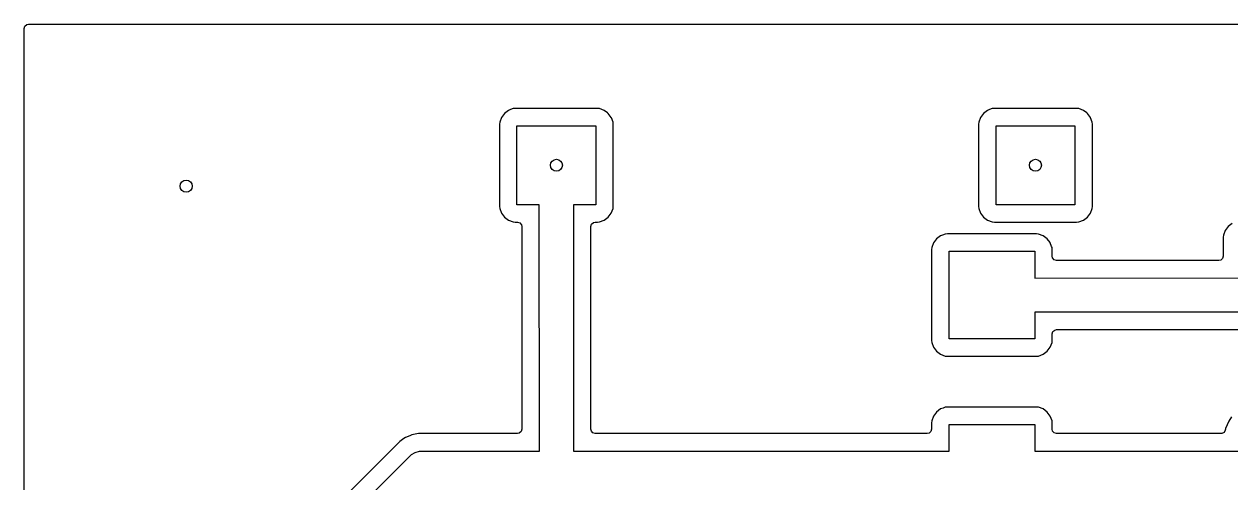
# Model space of a CAD drawing. Extents: x 0.01 to 2.39, y 0.01 to 1.59.
# Drawn here: x 0.014 to 1.399, y 1.059 to 1.586 of the extents above; entities that cross this region are included whole.
import ezdxf

# ---------------------------------------------------------------- set-up
doc = ezdxf.new("R2010")
doc.units = 0
doc.header["$MEASUREMENT"] = 0
doc.layers.add('BLACK', color=7, linetype='CONTINUOUS')

msp = doc.modelspace()

# ---------------------------------------------------------------- linework, layer by layer
at = {"layer": 'BLACK', "linetype": 'CONTINUOUS'}
for p, q in [((0.014, 1.5811), (0.0147, 1.5838)), ((0.014, 0.9569), (0.014, 1.5811)), ((0.0147, 1.5838), (0.0169, 1.5856)), ((0.0169, 1.5856), (0.0189, 1.586)), ((0.0189, 1.586), (2.3811, 1.586)), ((0.5654, 1.4836), (0.562, 1.479)), ((0.57, 1.487), (0.5654, 1.4836)), ((0.5724, 1.4879), (0.57, 1.487)), ((0.57, 1.487), (0.57, 1.487)), ((0.57, 1.487), (0.57, 1.487)), ((0.5754, 1.4891), (0.5724, 1.4879)), ((0.5778, 1.4893), (0.5754, 1.4891)), ((0.5754, 1.4891), (0.5754, 1.4891)), ((0.6722, 1.4893), (0.5778, 1.4893)), ((0.5778, 1.4893), (0.5778, 1.4893)), ((0.5778, 1.4893), (0.5778, 1.4893)), ((0.6746, 1.4891), (0.6722, 1.4893)), ((0.6722, 1.4893), (0.6722, 1.4893)), ((0.6722, 1.4893), (0.6722, 1.4893)), ((0.68, 1.487), (0.6746, 1.4891)), ((0.6746, 1.4891), (0.6746, 1.4891)), ((0.6746, 1.4891), (0.6746, 1.4891)), ((0.6838, 1.4841), (0.68, 1.487)), ((0.68, 1.487), (0.68, 1.487)), ((0.68, 1.487), (0.68, 1.487)), ((0.6846, 1.4836), (0.6838, 1.4841)), ((0.688, 1.479), (0.6846, 1.4836)), ((1.1154, 1.4836), (1.112, 1.479)), ((1.12, 1.487), (1.1154, 1.4836)), ((1.1224, 1.4879), (1.12, 1.487)), ((1.12, 1.487), (1.12, 1.487)), ((1.12, 1.487), (1.12, 1.487)), ((1.1254, 1.4891), (1.1224, 1.4879)), ((1.1278, 1.4893), (1.1254, 1.4891)), ((1.1254, 1.4891), (1.1254, 1.4891)), ((1.2222, 1.4893), (1.1278, 1.4893)), ((1.1278, 1.4893), (1.1278, 1.4893)), ((1.1278, 1.4893), (1.1278, 1.4893)), ((1.2246, 1.4891), (1.2222, 1.4893)), ((1.2222, 1.4893), (1.2222, 1.4893)), ((1.2222, 1.4893), (1.2222, 1.4893)), ((1.23, 1.487), (1.2246, 1.4891)), ((1.2246, 1.4891), (1.2246, 1.4891)), ((1.2246, 1.4891), (1.2246, 1.4891)), ((1.2338, 1.4841), (1.23, 1.487)), ((1.23, 1.487), (1.23, 1.487)), ((1.23, 1.487), (1.23, 1.487)), ((1.2346, 1.4836), (1.2338, 1.4841)), ((1.238, 1.479), (1.2346, 1.4836)), ((0.56, 1.4736), (0.5597, 1.4712)), ((0.5597, 1.4712), (0.5597, 1.3768)), ((0.562, 1.479), (0.56, 1.4736)), ((0.56, 1.4736), (0.56, 1.4736)), ((0.562, 1.479), (0.562, 1.479)), ((0.5797, 1.3787), (0.5797, 1.4693)), ((0.5797, 1.4693), (0.6703, 1.4693)), ((0.6703, 1.4693), (0.6703, 1.3787)), ((0.6883, 1.4783), (0.688, 1.479)), ((0.69, 1.4736), (0.6883, 1.4783)), ((0.6903, 1.4712), (0.69, 1.4736)), ((0.69, 1.4736), (0.69, 1.4736)), ((0.6903, 1.3768), (0.6903, 1.4712)), ((0.6903, 1.4712), (0.6903, 1.4712)), ((1.11, 1.4736), (1.1097, 1.4712)), ((1.1097, 1.4712), (1.1097, 1.3768)), ((1.112, 1.479), (1.11, 1.4736)), ((1.11, 1.4736), (1.11, 1.4736)), ((1.112, 1.479), (1.112, 1.479)), ((1.1297, 1.3787), (1.1297, 1.4693)), ((1.1297, 1.4693), (1.2203, 1.4693)), ((1.2203, 1.4693), (1.2203, 1.3787)), ((1.2383, 1.4783), (1.238, 1.479)), ((1.24, 1.4736), (1.2383, 1.4783)), ((1.2403, 1.4712), (1.24, 1.4736)), ((1.24, 1.4736), (1.24, 1.4736)), ((1.2403, 1.3768), (1.2403, 1.4712)), ((1.2403, 1.4712), (1.2403, 1.4712)), ((0.5597, 1.3768), (0.56, 1.3744)), ((0.56, 1.3744), (0.56, 1.3744)), ((0.56, 1.3744), (0.562, 1.369)), ((0.6053, 1.3787), (0.5797, 1.3787)), ((0.6055, 1.0959), (0.6053, 1.3787)), ((0.6703, 1.3787), (0.6446, 1.3787)), ((0.6446, 1.3787), (0.6447, 1.3394)), ((0.688, 1.369), (0.69, 1.3744)), ((0.69, 1.3744), (0.6903, 1.3768)), ((0.69, 1.3744), (0.69, 1.3744)), ((0.6903, 1.3768), (0.6903, 1.3768)), ((1.1097, 1.3768), (1.11, 1.3744)), ((1.11, 1.3744), (1.11, 1.3744)), ((1.11, 1.3744), (1.112, 1.369)), ((1.2203, 1.3787), (1.1297, 1.3787)), ((1.238, 1.369), (1.24, 1.3744)), ((1.24, 1.3744), (1.2403, 1.3768)), ((1.24, 1.3744), (1.24, 1.3744)), ((1.2403, 1.3768), (1.2403, 1.3768)), ((0.562, 1.369), (0.562, 1.369)), ((0.562, 1.369), (0.5654, 1.3644)), ((0.5654, 1.3644), (0.57, 1.361)), ((0.57, 1.361), (0.57, 1.361)), ((0.57, 1.361), (0.5754, 1.359)), ((0.5754, 1.359), (0.5754, 1.359)), ((0.5754, 1.359), (0.5778, 1.3587)), ((0.5778, 1.3587), (0.5778, 1.3587)), ((0.5778, 1.3587), (0.5803, 1.3587)), ((0.5803, 1.3587), (0.583, 1.3579)), ((0.583, 1.3579), (0.5848, 1.3558)), ((0.6655, 1.3564), (0.6676, 1.3583)), ((0.6676, 1.3583), (0.6697, 1.3587)), ((0.6697, 1.3587), (0.6722, 1.3587)), ((0.6722, 1.3587), (0.6746, 1.359)), ((0.6746, 1.359), (0.68, 1.361)), ((0.6746, 1.359), (0.6746, 1.359)), ((0.68, 1.361), (0.6846, 1.3644)), ((0.68, 1.361), (0.68, 1.361)), ((0.6846, 1.3644), (0.688, 1.369)), ((0.688, 1.369), (0.688, 1.369)), ((1.112, 1.369), (1.112, 1.369)), ((1.112, 1.369), (1.1154, 1.3644)), ((1.1154, 1.3644), (1.12, 1.361)), ((1.12, 1.361), (1.12, 1.361)), ((1.12, 1.361), (1.1254, 1.359)), ((1.1254, 1.359), (1.1254, 1.359)), ((1.1254, 1.359), (1.1278, 1.3587)), ((1.1278, 1.3587), (1.1278, 1.3587)), ((1.1278, 1.3587), (1.2222, 1.3587)), ((1.2222, 1.3587), (1.2246, 1.359)), ((1.2246, 1.359), (1.23, 1.361)), ((1.2246, 1.359), (1.2246, 1.359)), ((1.23, 1.361), (1.2346, 1.3644)), ((1.23, 1.361), (1.23, 1.361)), ((1.2346, 1.3644), (1.238, 1.369)), ((1.238, 1.369), (1.238, 1.369)), ((0.5848, 1.3558), (0.5853, 1.3538)), ((0.5853, 1.3538), (0.5853, 1.1209)), ((0.6647, 1.3538), (0.6655, 1.3564)), ((0.6647, 1.1209), (0.6647, 1.3538)), ((1.0684, 1.3438), (1.0661, 1.343)), ((1.0715, 1.345), (1.0684, 1.3438)), ((1.0739, 1.3452), (1.0715, 1.345)), ((1.0715, 1.345), (1.0715, 1.345)), ((1.1761, 1.3452), (1.0739, 1.3452)), ((1.0739, 1.3452), (1.0739, 1.3452)), ((1.0739, 1.3452), (1.0739, 1.3452)), ((1.1785, 1.345), (1.1761, 1.3452)), ((1.1761, 1.3452), (1.1761, 1.3452)), ((1.1761, 1.3452), (1.1761, 1.3452)), ((1.1839, 1.343), (1.1785, 1.345)), ((1.1785, 1.345), (1.1785, 1.345)), ((1.1785, 1.345), (1.1785, 1.345)), ((1.3929, 1.3491), (1.3909, 1.3437)), ((1.3963, 1.3537), (1.3929, 1.3491)), ((1.3929, 1.3491), (1.3929, 1.3491)), ((1.4009, 1.3571), (1.3963, 1.3537)), ((0.6447, 1.3394), (0.6446, 1.3375)), ((0.6446, 1.3375), (0.6447, 1.0957)), ((1.058, 1.3349), (1.056, 1.3295)), ((1.0615, 1.3395), (1.058, 1.3349)), ((1.058, 1.3349), (1.058, 1.3349)), ((1.0661, 1.343), (1.0615, 1.3395)), ((1.0661, 1.343), (1.0661, 1.343)), ((1.0661, 1.343), (1.0661, 1.343)), ((1.1885, 1.3395), (1.1839, 1.343)), ((1.1839, 1.343), (1.1839, 1.343)), ((1.1839, 1.343), (1.1839, 1.343)), ((1.1917, 1.3352), (1.1885, 1.3395)), ((1.192, 1.3349), (1.1917, 1.3352)), ((1.1935, 1.3308), (1.192, 1.3349)), ((1.194, 1.3295), (1.1935, 1.3308)), ((1.3909, 1.3437), (1.3906, 1.3413)), ((1.3906, 1.3413), (1.3906, 1.3197)), ((1.3909, 1.3437), (1.3909, 1.3437)), ((1.056, 1.3295), (1.0558, 1.3271)), ((1.0558, 1.3271), (1.0558, 1.2229)), ((1.056, 1.3295), (1.056, 1.3295)), ((1.0758, 1.2248), (1.0758, 1.3252)), ((1.0758, 1.3252), (1.1742, 1.3252)), ((1.1742, 1.3252), (1.1742, 1.2945)), ((1.1942, 1.3271), (1.194, 1.3295)), ((1.194, 1.3295), (1.194, 1.3295)), ((1.1942, 1.3197), (1.1942, 1.3271)), ((1.1942, 1.3271), (1.1942, 1.3271)), ((1.1947, 1.3176), (1.1942, 1.3197)), ((1.1965, 1.3155), (1.1947, 1.3176)), ((1.3898, 1.317), (1.3877, 1.3152)), ((1.3906, 1.3197), (1.3898, 1.317)), ((1.1992, 1.3147), (1.1965, 1.3155)), ((1.3856, 1.3147), (1.1992, 1.3147)), ((1.3877, 1.3152), (1.3856, 1.3147)), ((1.1742, 1.2945), (1.4106, 1.2947)), ((1.4275, 1.2555), (1.1742, 1.2553)), ((1.1742, 1.2553), (1.1742, 1.2248)), ((1.1942, 1.2303), (1.195, 1.233)), ((1.195, 1.233), (1.1971, 1.2348)), ((1.1971, 1.2348), (1.1992, 1.2353)), ((1.1992, 1.2353), (1.4289, 1.2353)), ((1.0558, 1.2229), (1.056, 1.2205)), ((1.056, 1.2205), (1.056, 1.2205)), ((1.056, 1.2205), (1.058, 1.2151)), ((1.1742, 1.2248), (1.0758, 1.2248)), ((1.192, 1.2151), (1.194, 1.2205)), ((1.194, 1.2205), (1.1942, 1.2229)), ((1.194, 1.2205), (1.194, 1.2205)), ((1.1942, 1.2229), (1.1942, 1.2303)), ((1.1942, 1.2229), (1.1942, 1.2229)), ((1.058, 1.2151), (1.058, 1.2151)), ((1.058, 1.2151), (1.0615, 1.2105)), ((1.0615, 1.2105), (1.0661, 1.207)), ((1.0661, 1.207), (1.0661, 1.207)), ((1.0661, 1.207), (1.0715, 1.205)), ((1.1785, 1.205), (1.1839, 1.207)), ((1.1839, 1.207), (1.1885, 1.2105)), ((1.1839, 1.207), (1.1839, 1.207)), ((1.1885, 1.2105), (1.192, 1.2151)), ((1.192, 1.2151), (1.192, 1.2151)), ((1.0715, 1.205), (1.0715, 1.205)), ((1.0715, 1.205), (1.0739, 1.2048)), ((1.0739, 1.2048), (1.0739, 1.2048)), ((1.0739, 1.2048), (1.1761, 1.2048)), ((1.1761, 1.2048), (1.1785, 1.205)), ((1.1785, 1.205), (1.1785, 1.205)), ((1.058, 1.1361), (1.056, 1.1307)), ((1.0615, 1.1407), (1.058, 1.1361)), ((1.058, 1.1361), (1.058, 1.1361)), ((1.0661, 1.1442), (1.0615, 1.1407)), ((1.0691, 1.1453), (1.0661, 1.1442)), ((1.0661, 1.1442), (1.0661, 1.1442)), ((1.0661, 1.1442), (1.0661, 1.1442)), ((1.0715, 1.1462), (1.0691, 1.1453)), ((1.0739, 1.1464), (1.0715, 1.1462)), ((1.0715, 1.1462), (1.0715, 1.1462)), ((1.1761, 1.1464), (1.0739, 1.1464)), ((1.0739, 1.1464), (1.0739, 1.1464)), ((1.0739, 1.1464), (1.0739, 1.1464)), ((1.1785, 1.1462), (1.1761, 1.1464)), ((1.1761, 1.1464), (1.1761, 1.1464)), ((1.1761, 1.1464), (1.1761, 1.1464)), ((1.1839, 1.1442), (1.1785, 1.1462)), ((1.1785, 1.1462), (1.1785, 1.1462)), ((1.1785, 1.1462), (1.1785, 1.1462)), ((1.1884, 1.1407), (1.1839, 1.1442)), ((1.1839, 1.1442), (1.1839, 1.1442)), ((1.1839, 1.1442), (1.1839, 1.1442)), ((1.1885, 1.1407), (1.1884, 1.1407)), ((1.192, 1.1361), (1.1885, 1.1407)), ((1.1929, 1.1334), (1.192, 1.1361)), ((1.056, 1.1307), (1.0558, 1.1283)), ((1.0558, 1.1283), (1.0558, 1.1209)), ((1.056, 1.1307), (1.056, 1.1307)), ((1.0758, 1.0958), (1.0758, 1.1264)), ((1.0758, 1.1264), (1.1742, 1.1264)), ((1.1742, 1.1264), (1.1742, 1.0957)), ((1.194, 1.1307), (1.1929, 1.1334)), ((1.1942, 1.1283), (1.194, 1.1307)), ((1.194, 1.1307), (1.194, 1.1307)), ((1.1942, 1.1209), (1.1942, 1.1283)), ((1.1942, 1.1283), (1.1942, 1.1283)), ((1.3969, 1.1302), (1.3933, 1.1216)), ((1.4, 1.1353), (1.3969, 1.1302)), ((0.45, 1.1102), (0.4453, 1.107)), ((0.4518, 1.1114), (0.45, 1.1102)), ((0.4569, 1.1135), (0.4518, 1.1114)), ((0.459, 1.1144), (0.4569, 1.1135)), ((0.4667, 1.1159), (0.459, 1.1144)), ((0.5803, 1.1159), (0.4667, 1.1159)), ((0.5824, 1.1164), (0.5803, 1.1159)), ((0.5845, 1.1182), (0.5824, 1.1164)), ((0.5853, 1.1209), (0.5845, 1.1182)), ((0.6652, 1.1188), (0.6647, 1.1209)), ((0.667, 1.1167), (0.6652, 1.1188)), ((0.6697, 1.1159), (0.667, 1.1167)), ((1.0508, 1.1159), (0.6697, 1.1159)), ((1.0529, 1.1164), (1.0508, 1.1159)), ((1.055, 1.1182), (1.0529, 1.1164)), ((1.0558, 1.1209), (1.055, 1.1182)), ((1.1947, 1.1188), (1.1942, 1.1209)), ((1.1965, 1.1167), (1.1947, 1.1188)), ((1.1992, 1.1159), (1.1965, 1.1167)), ((1.3881, 1.1159), (1.1992, 1.1159)), ((1.389, 1.116), (1.3881, 1.1159)), ((1.3915, 1.1173), (1.389, 1.116)), ((1.3929, 1.1197), (1.3915, 1.1173)), ((1.3932, 1.1209), (1.3929, 1.1197)), ((1.3933, 1.1216), (1.3932, 1.1209)), ((0.4453, 1.107), (0.3044, 0.9662)), ((0.4453, 1.107), (0.4453, 1.107)), ((0.463, 1.0944), (0.468, 1.0957)), ((0.468, 1.0957), (0.6055, 1.0959)), ((0.468, 1.0957), (0.468, 1.0957)), ((0.6447, 1.0957), (0.8882, 1.0959)), ((0.8882, 1.0959), (0.8907, 1.0957)), ((0.8907, 1.0957), (1.0364, 1.0959)), ((1.0364, 1.0959), (1.0389, 1.0957)), ((1.0389, 1.0957), (1.0758, 1.0958)), ((1.1742, 1.0957), (1.4113, 1.0959)), ((0.3114, 0.9447), (0.4567, 1.0901)), ((0.4567, 1.0901), (0.4586, 1.0918)), ((0.4586, 1.0918), (0.463, 1.0944)), ((0.4586, 1.0918), (0.4586, 1.0918))]:
    msp.add_line(p, q, dxfattribs=at)
at = {"layer": 'BLACK'}
for centre in [(0.625, 1.424), (1.175, 1.424), (0.2, 1.4)]:
    msp.add_circle(centre, 0.00689, dxfattribs=at)

doc.saveas('drawing.dxf')
